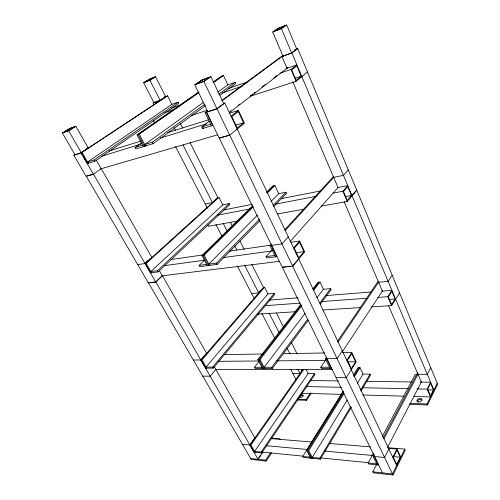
<?xml version="1.0" encoding="UTF-8"?>
<svg xmlns="http://www.w3.org/2000/svg" width="500" height="500" viewBox="0 0 500 500"><rect width="100%" height="100%" fill="white"/><g stroke="black" fill="none" stroke-linecap="round" stroke-linejoin="round"><path stroke-width="0.75" d="M376.312 465.075L372.8 471.838L373.294 472.831L392.994 475L405.244 450.1L404.775 449.094L387.762 447.694M409.606 404.3L427.45 404.956L437.638 384.237L297.731 48.619L296.325 49.131M400.288 457.219L396.7 464.475L393.319 457.331L396.95 450.1L400.288 457.219L393.3 456.587M433.481 389.981L430.506 396.019L427.587 389.169L430.606 383.162L433.481 389.981L428.025 389.862M404.775 449.094L392.506 473.981L372.8 471.838M427.45 404.956L427.025 403.975L437.238 383.275M392.812 457.337L396.969 449.081L388.425 448.369M414.137 396.469L430.494 396.938L427.163 389.106L430.613 382.244L420.462 382.1M388.894 449.069L384.575 457.469L374.581 456.538M430.731 367.675L427.294 374.363L417.975 374.3M387.725 447.1L421.556 381.644M383.931 438.819L418.194 373.888M377.231 464.888L373.219 456.669L374.312 454.594M383.075 438.038L417.769 372.5M373.219 456.669L374.45 456.781L378.462 465.012L368.694 464.025L368.188 463.006L373.3 453.394M382.425 436.225L415.275 374.419L417.438 374.431M343.35 391.163L302.781 456.456L303.294 457.406L320.4 459.137L351.444 407.075M360.994 391.056L370.544 375.031L370.119 374.119L363 374.075L357.325 383.406M320.4 459.137L319.887 458.169L350.588 406.806M360.55 390.131L370.119 374.119M347.188 400.075L312.325 457.413L319.887 458.169M312.838 458.369L308.712 450.669L344.012 393.575M354.269 376.975L360.019 367.681L358 367.681L353.475 374.969M310.7 458.156L306.575 450.469L343.188 391.525M343.806 392.212L307.644 450.569L311.762 458.263M353.663 376.3L359.006 367.681M355.606 361.788L351.312 368.606L347.413 360.375L351.775 353.6L355.606 361.788L347.837 361.838M395.15 299.044L391.619 304.644L388.306 296.856L391.881 291.294L395.15 299.044L388.913 299.481M371.362 306.894L391.6 305.6L399.575 292.925M346.819 360.275L351.806 352.537L356.181 361.887L346.256 377.663L336.087 377.55M377.731 297.431L387.806 296.694L391.9 290.35L381.819 291.15M342.3 350.737L337.106 358.6L326.9 358.7M392.2 275.225L388.125 281.388L378.581 282.238M342.469 351.594L382.6 290.763M250.712 458.531L265.663 460.163L270.406 453.044M297.75 399.162L306.119 399.462L310.444 392.975M148.425 282.769L251.225 459.412L266.175 461.056L271.775 452.644M297.438 399.988L306.562 400.325L311.312 393.181M330.112 368.419L325.481 358.938L326.744 358.925L331.369 368.419L321.4 368.413L320.825 367.244L326.062 359.5M338.113 342.106L378.775 281.95M261.688 452.969L314.925 374.444L314.488 373.581L308.175 373.537L254.562 451.4L261.169 452.062L261.688 452.969L254.144 452.206L249.975 444.981L302.906 369.425M325.481 358.938L326.8 357M337.306 341.494L378.031 281.413M258.812 457.581L260.512 455.069M262.981 452.163L258.125 459.338L155.8 281.906L149.9 282.594M261.169 452.062L314.488 373.581M249.975 444.981L250.912 445.069L303.8 369.431M301.181 371.244L302.525 369.331M259.225 361.156L254.481 367.287L255.069 368.369L272.356 368.381L308.263 320.281M320.387 304.037L331.112 289.675L330.637 288.644L323.4 289.269L316.812 297.938M305.05 313.419L264.119 367.281L271.769 367.275L307.744 319.225M319.894 303L330.637 288.644M262.544 368.369L257.838 359.6L260 359.581L301.938 305.456M313.375 290.694L320.044 282.081L323.4 289.269M257.838 359.6L300.806 304.369M312.744 289.031L317.994 282.281L320.044 282.081M301.369 304.913L258.919 359.588L263.625 368.375M313.294 289.556L319.019 282.181M215.825 369.412L210.188 376.219L202.763 376.138M212.644 367.113L274.281 293.387L274.769 294.35L213.231 368.137L205.669 368.137L200.956 359.963L263.612 287.306L264.513 287.219L267.913 293.938L206.019 367.119L212.644 367.113L213.231 368.137M292.638 265.981L298.725 258.769M352 195.637L356.7 190.069M321.194 206.125L347.244 201.462L356.75 190.194M304 251.669L298.8 257.825L294.256 248.238L299.544 242.15L304 251.669L295.481 252.787M351.481 195.487L347.275 200.469L343.469 191.531L347.744 186.606L351.481 195.487L345.344 196.619M200.956 359.963L201.894 359.95L264.513 287.219M258.619 292.606L260.45 290.487M293.55 247.987L299.594 241.038L304.681 251.912L292.656 266.169L282.306 267.369L219.281 138.056L229.706 135.062L392.994 475M332.919 193.144L342.887 191.244L347.775 185.619L337.85 187.569M290.231 241.513L338.231 187.312M288.281 236.869L281.969 243.906L271.6 245.394M348.3 169.931L343.444 175.35L333.694 177.375M275.531 256.831L270.131 245.781L271.413 245.6L276.806 256.669L266.694 257.975L266.019 256.619L272.288 249.694M270.131 245.781L271.712 244.056M284.85 229.694L333.731 176.269M285.062 230.65L333.888 177.169M204.7 259.887L199.163 265.387L199.838 266.625L217.181 264.381L260.019 220.556M273.575 206.688L286.588 193.375L286.05 192.206L278.719 193.688L271.075 201.394M257.425 215.144L208.825 264.119L216.513 263.113L259.425 219.35M273.006 205.5L286.05 192.206M252.831 206.431L202.994 255.394L208.419 265.519M266.675 192.831L273.875 185.763M207.331 265.656L201.912 255.55L204.081 255.244L253.331 206.775M267.169 193.162L274.913 185.544L278.719 193.688M201.912 255.55L252.894 205.55M266.744 191.962L272.844 185.981L274.913 185.544M155.8 281.906L162.387 275.644L206.612 353.244L200.812 359.963L193.394 360.037M92.756 174.331L86.25 176.194L148.375 282.931L155.75 282.075L162.338 275.806L159.344 270.55M222.794 204.887L218.969 197.331L218.062 197.525L145.2 263.519L150.575 272.85L158.1 271.875L229.737 204.675L229.194 203.594L222.794 204.887L150.838 271.562L157.425 270.7L229.194 203.594M145.2 263.519L146.131 263.387L218.969 197.331M145.025 263.219L147.725 260.775M215.006 199.975L217.119 198.069M237.15 129.125L224.8 103.056L217.037 108.85L206.606 112.231L219.25 138.175L229.681 135.181L244.419 123.225L238.431 110.425L229.506 113.225M250.056 96.325L296.062 81.319L307.469 71.975M243.6 122.794L237.231 127.95L231.875 116.644L238.35 111.587L243.6 122.794L235.369 125.237M301.181 76.188L296.119 80.288L291.706 69.925L296.85 65.906L301.181 76.188L295.269 78.138M231.025 116.194L238.431 110.425M279.944 73.25L291.019 69.469L296.9 64.881L286.6 68.431M229.381 112.675L287.875 67.625M229.956 111.65L231.194 110.7M237.969 105.487L239.819 104.069M250.294 96.006L252.763 94.113M253.994 93.162L255.225 92.219M262.006 87L265.7 84.156M273.712 78L276.794 75.625M286.038 68.519L287.275 67.569M209.25 121.325L201.8 126.975L202.587 128.575L203.831 127.631M287.119 68.569L281.981 56.55L291.887 52.981L297.731 48.619M223.663 103.631L216.869 108.7L207.744 111.656M282.962 56.056L291.631 52.931L296.744 49.112L294.587 49.894M211.469 125.869L205.094 112.819L207.806 111.344M222.05 100.819L283.488 55.438M205.094 112.819L207.6 110.962M222.031 100.319L282.894 55.412M141.463 142.956L135.144 147.456L135.925 148.9L153.138 143.656L205.538 105.619M220.056 95.075L235.844 83.619L235.225 82.287L227.844 84.862L217.694 92.15M146.775 145.069L145.506 145.981L139.188 134.169L137.037 134.863L143.356 146.637L144.625 145.725M203.738 102.169L144.725 144.512L152.35 142.169L204.856 104.225M218.775 94.169L235.225 82.287M75.119 154.425L73.888 155.244L86.156 176.319L93.394 174.244L101.25 168.631L151.844 257.394L145.056 263.544L137.7 264.594M137.037 134.863L199.044 91.831M213.106 82.075L221.412 76.306L223.5 75.55L227.844 84.862M198.812 92.35L138.112 134.512L144.431 146.306M213.506 82.144L222.456 75.931M139.188 134.169L198.588 92.869M213.275 82.656L223.5 75.55M171.863 104.362L167.531 95.8L81.225 152.863L87.419 163.606L94.8 161.35L178.863 103.356L178.244 102.131L171.863 104.362L87.562 161.988L94.025 160L178.244 102.131M87.419 163.606L88.7 162.725M207.719 111.431L194.756 84.781L203.869 81.463L210.925 76.65L223.631 103.413M283.087 56.306L272.706 32.019L281.388 28.606L286.681 25L296.856 49.369M194.756 84.781L201.838 79.987L210.925 76.65M272.706 32.019L278.044 28.413L286.681 25M201.981 80.087L195.906 84.2L203.719 81.356L209.769 77.231L201.981 80.087L202.656 81.494M278.275 28.425L273.706 31.519L281.144 28.594L285.681 25.5L278.275 28.425L278.881 29.856M73.888 155.244L81.088 152.906L167.531 95.8M74.875 154.544L62.362 133.019L69.588 128.544L75.85 126.244L88.569 148.525M153.988 102.762L143.644 82.719L149.331 79.2L155.575 76.737L165.769 96.844M69.519 128.7L63.325 132.537L68.694 130.581L74.887 126.731L69.519 128.7L70.3 130.05M62.362 133.019L68.625 130.738L75.85 126.244M143.644 82.719L149.894 80.269L155.575 76.737M164.3 97.025L166.444 96.25M164.213 97.175L165.606 96.675L160.081 100.344L153.819 102.6M160.131 100.444L152.975 103.025L153.688 104.406M171.844 107.981L180.675 104.938M228.487 88.462L248.35 81.619M164.788 112.6L174.387 109.319M222.369 92.925L242.3 86.112M300.413 77.019L301.825 76.55M300.438 77.088L301.85 76.625M87.662 148.056L89.1 147.581M223.312 103.544L224.8 103.056M86.75 148.519L88.15 148.062L81.137 152.719L74.837 154.762M191.438 115.45L207.019 110.369M109.05 151.012L141.025 140.981M167.794 132.581L208.688 119.756M102.106 156.088L140.856 144.094M160.231 138.1L206.431 123.8M135.144 147.456L142.569 145.175M201.8 126.975L210.681 124.25M202.587 128.575L212.756 125.475L206.375 112.4M100.675 168.888L217.656 134.806M205.281 204.081L212.481 202.581L182.981 144.931M224.094 209.856L252.344 204.319M281.356 198.637L321.056 190.856M217.906 215.1L250.113 208.95M275.413 204.125L316.05 196.363M237.681 221.075L208.569 226.287L207.887 224.969M277.525 213.944L304.337 209.144M170.963 259.531L202.544 254.994M229.5 251.112L271.094 245.138M291.125 242.256L299.594 241.038M164.456 265.656L204.65 260.156M223.206 257.613L271.906 250.95M199.163 265.387L206.663 264.4M266.019 256.619L274.862 255.463M161.931 275.856L279.419 261.337M285.988 266.75L282.294 267.181L382.55 472.9M287.469 266.581L290.419 266.238M251.594 293.55L258.775 292.913L244.644 265.294M267.913 293.938L274.281 293.387M269.369 300.094L298.062 297.812M325.981 295.587L370.962 292.013M265.381 305.675L300.25 303.113M321.944 301.525L366.887 298.231M257.738 314.156L295.875 311.719M323.113 309.975L360.469 307.587M224.25 354.619L263.137 353.988M283.363 353.656L324.588 352.981M342.475 352.688L351.806 352.537M218.606 361.312L259.012 360.988M276.887 360.838L325.838 360.444M254.481 367.287L261.956 367.281M320.825 367.244L329.538 367.238M215.45 369.412L332.544 369.644M292.9 373.488L300.025 373.537L297.894 369.369M310.356 380.531L338.469 380.931M366.581 381.331L411.875 381.975M306.206 386.556L341.319 387.294M362.394 387.738L408.431 388.713M417.019 388.894L427.163 389.106M301.944 393.244L341.675 394.381M362.713 394.988L404.006 396.175M409.956 403.363L427.025 403.975M271.337 438.1L279.894 438.806L280.381 439.694M271.156 438.638L312.319 442.05M329.406 443.469L370.562 446.887M266.288 445.719L307.431 449.494M324.506 451.062L372.631 455.481M242.419 444.281L249.838 444.969L254.825 437.844L214.288 366.719M306.575 450.469L308.712 450.669M262.575 452.119L302.887 456.144M320.719 457.925L368.781 462.719M302.781 456.456L310.188 457.2M368.188 463.006L376.731 463.862M201.894 359.95L206.606 368.137M250.912 445.069L255.075 452.3M146.131 263.387L151.506 272.725M82.131 152.569L88.331 163.325M68.625 130.738L81.425 152.938M93.481 174.119L155.75 282.075M81.088 152.906L93.394 174.244M157.425 270.7L158.1 271.875M265.663 460.163L266.175 461.056M94.025 160L94.8 161.35M96.263 160.15L101.163 168.744M260 359.581L264.706 368.375M204.081 255.244L209.5 265.375M271.769 367.275L272.356 368.381M216.513 263.113L217.181 264.381M152.35 142.169L153.138 143.656M153.306 120.6L154.756 123.369M215.919 224.5L221.981 236.238M237.325 265.931L254.094 298.387M261.944 313.575L274.75 338.369M290.763 369.356L296.069 379.619M175.556 146.55L207.4 208.181M306.119 399.462L306.562 400.325M149.894 80.269L160.125 100.269M174.1 127.569L175.519 130.35M223.094 223.175L227.338 231.462M234.756 245.963L236.875 250.1M269.113 313.113L279.062 332.556M287.231 348.531L290.075 354.087M230.475 222.319L232.581 226.481M239.956 241.031L244.169 249.344M251.894 264.594L263.475 287.462M276.456 313.087L283.463 326.912M291.169 342.113L297.119 353.862M180.2 123.238L182.669 128.106M190.069 142.713L217.913 197.662M306.15 369.525L308.175 373.537M203.869 81.463L229.681 135.181M237.169 129.006L396.688 465.506M360.019 367.681L363 374.075M396.969 449.081L400.775 457.212M292.869 81.962L338.162 187.812M344.119 201.7L382.5 291.406M388.575 305.594L421.3 382.069M291.019 69.469L296.062 81.319M342.887 191.244L347.244 201.462M387.806 296.694L391.6 305.6M291.887 52.981L433.9 390.037M281.388 28.606L291.637 52.931M300.881 394.781A2.256 1.244 -28 0 1 302.956 395.306A2.256 1.244 -28 0 1 301.25 397.337A2.256 1.244 -28 0 1 298.881 397.169M299.256 397.694A2.256 1.25 -28 0 1 299.531 396.925M299.856 396.531A2.256 1.25 -28 0 1 303.331 395.944M417.344 401.906A2.581 1.594 -20.6 0 1 419.4 399.556A2.581 1.594 -20.6 0 1 422.244 400.294M149.375 79.275L144.5 82.294L149.85 80.188L154.719 77.162L149.375 79.275M418.5 401.881A2.581 1.587 -20.6 0 0 421.825 399.325A2.581 1.587 -20.6 0 0 417.8 399.206A2.581 1.587 -20.6 0 0 418.5 401.881"/></g></svg>
